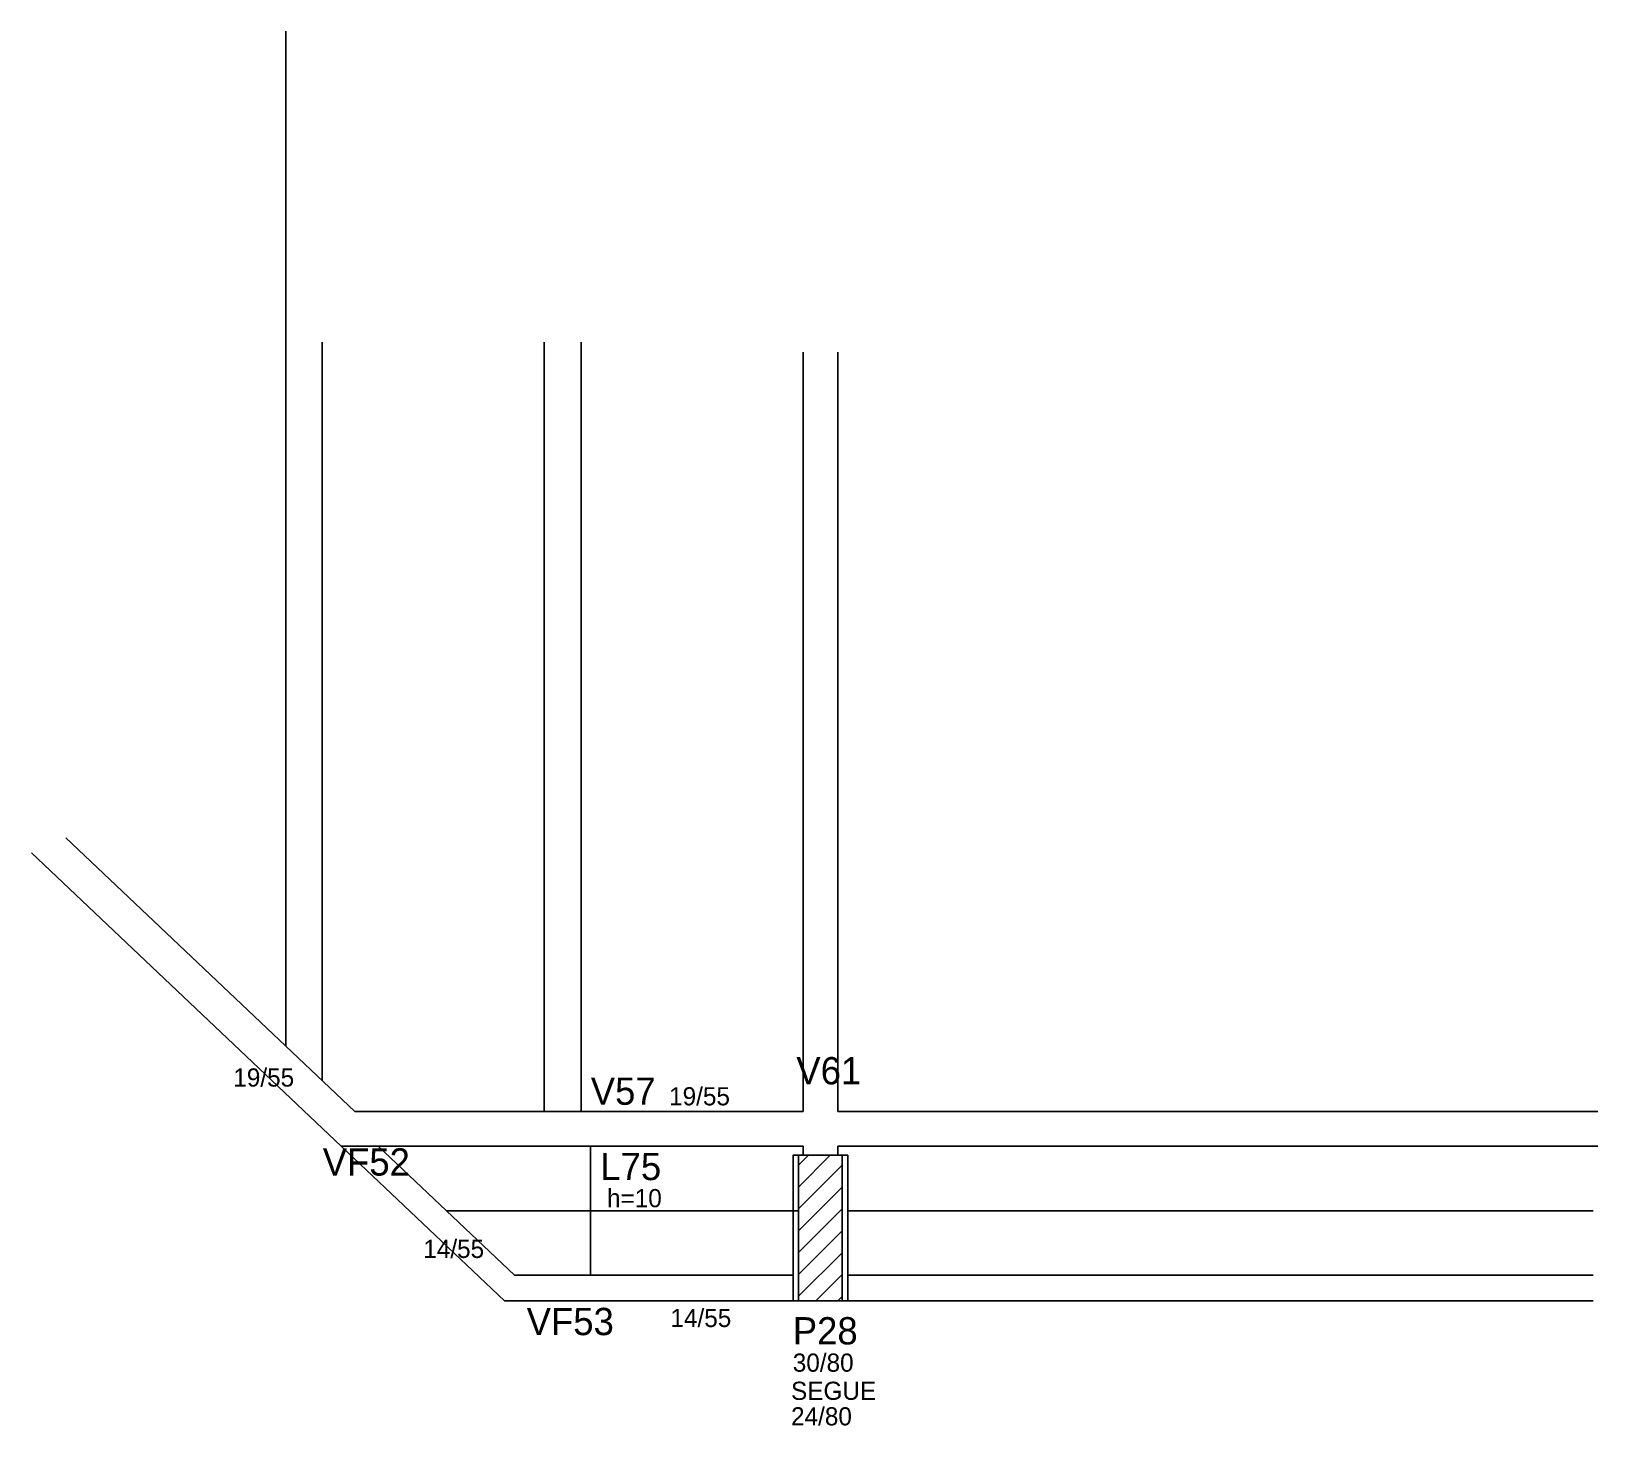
# Model space of a CAD drawing. Header units: metres. Extents: x 3821 to 4682, y 1911 to 2678.
import ezdxf

# ---------------------------------------------------------------- set-up
doc = ezdxf.new("R2010")
doc.units = ezdxf.units.M
for name, color, linetype in [('3', 7, 'Continuous'), ('4', 7, 'Continuous'), ('7', 7, 'Continuous'), ('Painéis', 7, 'Continuous')]:
    doc.layers.add(name, color=color, linetype=linetype)

msp = doc.modelspace()

# ---------------------------------------------------------------- linework, layer by layer
at = {"layer": '3', "color": 7, "lineweight": 25}
for p, q in [((3991.05, 2065.17), (4080.85, 1980.17)), ((4011.42, 2065.17), (4086.43, 1994.17)), ((4242.66, 2042.71), (4260.11, 2060.17)), ((4242.66, 2054.73), (4248.09, 2060.17)), ((4242.66, 2030.69), (4266.66, 2054.69)), ((4242.66, 2018.67), (4266.66, 2042.67)), ((4242.66, 2006.65), (4266.66, 2030.65)), ((4242.66, 1994.63), (4266.66, 2018.63)), ((4242.66, 1982.61), (4266.66, 2006.61)), ((4239.66, 1994.17), (4086.43, 1994.17)), ((4252.23, 1980.17), (4266.66, 1994.59)), ((4269.66, 1994.17), (4679.66, 1994.17)), ((4264.25, 1980.17), (4266.66, 1982.57)), ((4239.66, 1980.17), (4080.85, 1980.17)), ((4269.66, 1980.17), (4679.66, 1980.17))]:
    msp.add_line(p, q, dxfattribs=at)
for points in [[(4245.16, 2501.67), (4245.16, 2084.17)], [(4264.16, 2084.17), (4264.16, 2501.67)], [(3998.62, 2084.17), (3839.66, 2234.63)], [(3820.66, 2226.46), (3991.05, 2065.17)], [(4245.16, 2084.17), (3998.62, 2084.17)], [(4682.16, 2084.17), (4264.16, 2084.17)], [(3991.05, 2065.17), (4245.16, 2065.17)], [(4245.16, 2065.17), (4245.16, 2060.17)], [(4264.16, 2065.17), (4682.16, 2065.17)], [(4264.16, 2060.17), (4264.16, 2065.17)]]:
    msp.add_lwpolyline(points, dxfattribs=at)
at = {"layer": '7', "color": 7, "lineweight": 25}
for points in [[(4242.66, 2060.17), (4239.66, 2060.17), (4239.66, 1980.17), (4242.66, 1980.17), (4242.66, 2060.17)], [(4242.66, 1980.17), (4266.66, 1980.17), (4266.66, 2060.17), (4242.66, 2060.17), (4242.66, 1980.17)], [(4269.66, 2060.17), (4266.66, 2060.17), (4266.66, 1980.17), (4269.66, 1980.17), (4269.66, 2060.17)]]:
    msp.add_lwpolyline(points, dxfattribs=at)
at = {"layer": 'Painéis', "color": 7, "lineweight": 25}
for p, q in [((3960.66, 2120.1), (3960.66, 2678.17)), ((3980.66, 2101.17), (3980.66, 2507.17)), ((4102.66, 2084.17), (4102.66, 2507.17)), ((4123.16, 2084.17), (4123.16, 2507.17)), ((4128.29, 2065.17), (4128.29, 1994.17)), ((4242.66, 2029.67), (4048.92, 2029.67)), ((4679.66, 2029.67), (4269.66, 2029.67))]:
    msp.add_line(p, q, dxfattribs=at)

# ---------------------------------------------------------------- texts
at = {"layer": '3', "color": 7, "lineweight": 25}
for s, p in [('19/55', (3931.75, 2097.93)), ('19/55', (4171.44, 2087.61)), ('h=10', (4137.3, 2031.59)), ('14/55', (4036.24, 2003.7)), ('14/55', (4172.17, 1965.71)), ('30/80', (4239.46, 1941.15)), ('SEGUE', (4238.51, 1925.66)), ('24/80', (4238.51, 1911.63))]:
    msp.add_text(s, height=10, dxfattribs=at).set_placement(p)
at = {"layer": '4', "color": 7, "lineweight": 25}
for s, p in [('V61', (4241.41, 2099.17)), ('V57', (4128.35, 2087.92)), ('VF52', (3980.93, 2048.99)), ('L75', (4133.61, 2046.49)), ('VF53', (4093.1, 1961.26)), ('P28', (4239.46, 1956.15))]:
    msp.add_text(s, height=15, dxfattribs=at).set_placement(p)

doc.saveas('drawing.dxf')
